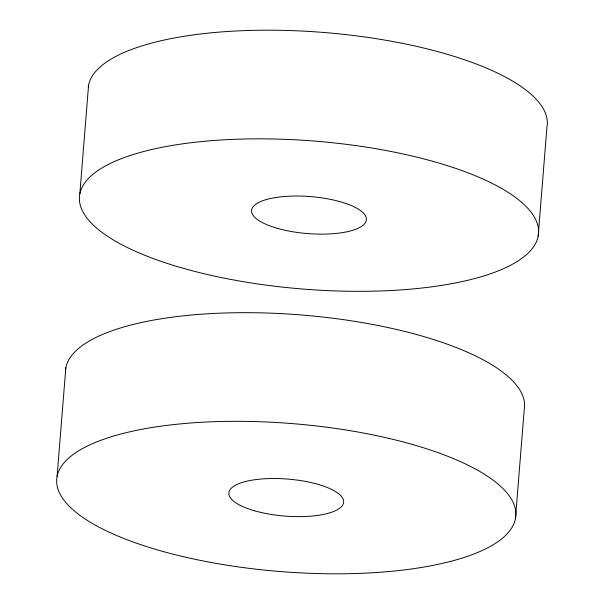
<?xml version="1.0" encoding="UTF-8"?>
<svg xmlns="http://www.w3.org/2000/svg" width="604" height="604" viewBox="0 0 604 604"><rect width="100%" height="100%" fill="white"/><g stroke="black" fill="none" stroke-linecap="round" stroke-linejoin="round"><path stroke-width="0.91" d="M57.093 476.405L65.836 367.753M79.819 193.914L88.561 85.262M515.439 518.738A230.29 74.216 4.6 0 0 184.114 423.547A230.29 74.216 4.6 0 0 159.245 550.418A230.29 74.216 4.6 0 0 515.439 518.738L524.181 410.086A230.29 74.216 4.6 0 0 306.658 315.424A230.29 74.216 4.6 0 0 65.557 369.489M538.164 236.247A230.29 74.216 4.6 0 0 206.84 141.064A230.29 74.216 4.6 0 0 181.97 267.934A230.29 74.216 4.6 0 0 538.164 236.247L546.907 127.595A230.29 74.216 4.6 0 0 329.391 32.941A230.29 74.216 4.6 0 0 88.29 86.999M277.236 228.297A57.569 18.55 4.6 0 0 366.288 220.369A57.569 18.55 4.6 0 0 283.457 196.579A57.569 18.55 4.6 0 0 277.236 228.297M254.511 510.78A57.569 18.55 4.6 0 0 343.555 502.86A57.569 18.55 4.6 0 0 260.724 479.063A57.569 18.55 4.6 0 0 254.511 510.78"/></g></svg>
